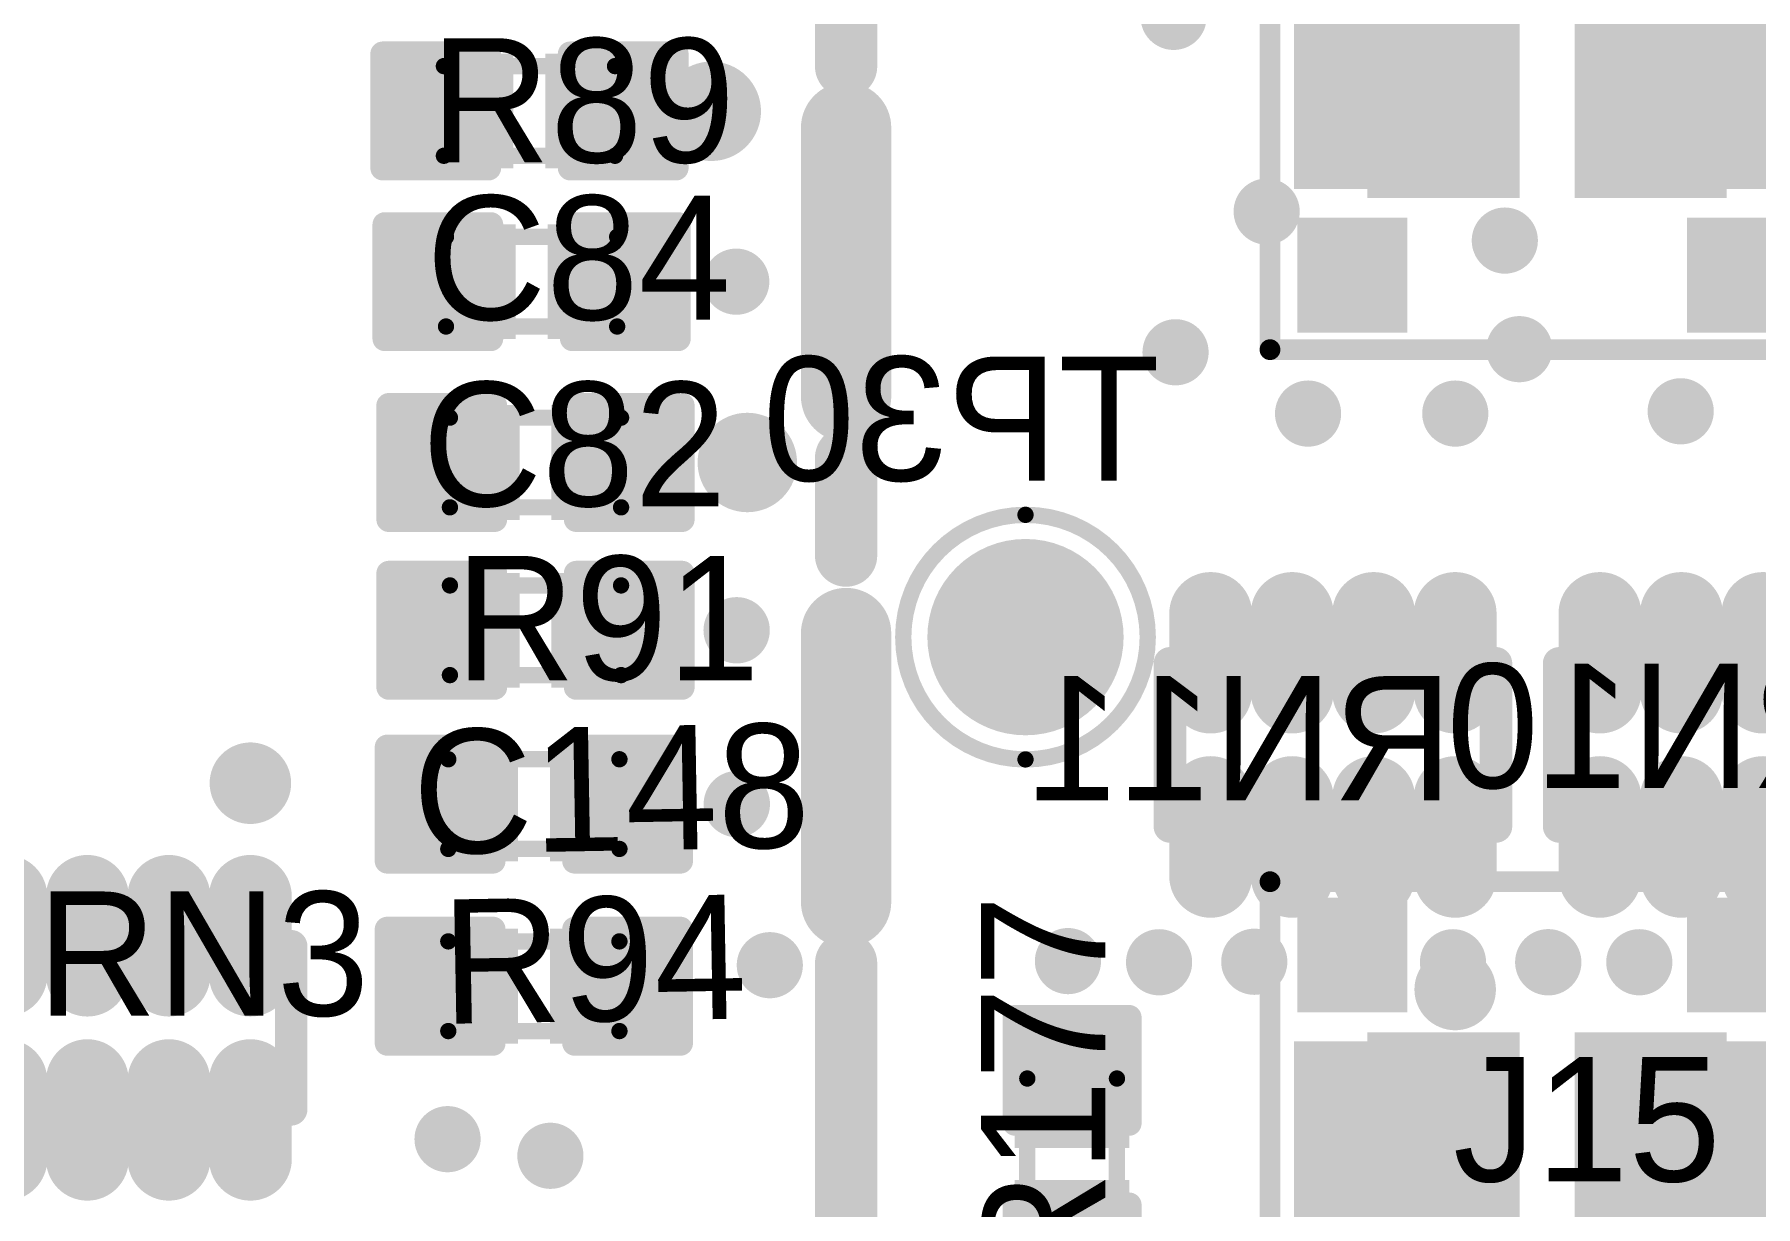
# Model space of a CAD drawing. Extents: x 722 to 1072, y 754 to 1061.
# Drawn here: x 758.58 to 769.14, y 1042.11 to 1049.3 of the extents above; entities that cross this region are included whole.
import ezdxf

# ---------------------------------------------------------------- set-up
doc = ezdxf.new("R2010")
doc.units = 0
doc.layers.get('0').update_dxf_attribs({"linetype": 'CONTINUOUS'})
for name, color, linetype in [('BOTTOMOVERLAY', 54, 'CONTINUOUS'), ('BOTTOMPASTE', 16, 'CONTINUOUS'), ('BOTTOMSOLDER', 6, 'CONTINUOUS'), ('MECHANICAL13', 56, 'CONTINUOUS'), ('MULTILAYER', 9, 'CONTINUOUS'), ('TOPOVERLAY', 2, 'CONTINUOUS'), ('TOPPASTE', 8, 'CONTINUOUS'), ('TOPSOLDER', 216, 'CONTINUOUS'), ('VIAHOLELAYER', 16, 'CONTINUOUS')]:
    doc.layers.add(name, color=color, linetype=linetype)

# ---------------------------------------------------------------- blocks, each defined once
blk = doc.blocks.new('RCA50_8_3_B_36')
at = {"layer": 'BOTTOMOVERLAY', "const_width": 0.2}
for points in [[(-0.5, 1), (0.5, 1)], [(-0.375, 1), (0.375, 1)], [(-0.5, -1), (0.5, -1)], [(-0.375, -1), (0.375, -1)]]:
    blk.add_lwpolyline(points, dxfattribs=at)
at = {"layer": 'BOTTOMOVERLAY'}
for points, const_width in [([(-0.55, 1, 1), (-0.45, 1, 1)], 0.0999), ([(-0.425, 1, 1), (-0.325, 1, 1)], 0.0999), ([(0.325, 1, 1), (0.425, 1, 1)], 0.0999), ([(0.45, 1, 1), (0.55, 1, 1)], 0.0999), ([(-1.375, -0.75, 1), (-1.625, -0.75, 1)], 0.25), ([(-1.375, -0.75, 1), (-1.625, -0.75, 1)], 0.25), ([(-1.688, -0.75, 1), (-1.563, -0.75, 1)], 0.125), ([(-1.688, -0.75, 1), (-1.563, -0.75, 1)], 0.125), ([(-1.437, -0.75, 1), (-1.312, -0.75, 1)], 0.125), ([(-1.437, -0.75, 1), (-1.312, -0.75, 1)], 0.125), ([(-0.55, -1, 1), (-0.45, -1, 1)], 0.0999), ([(-0.425, -1, 1), (-0.325, -1, 1)], 0.0999), ([(0.325, -1, 1), (0.425, -1, 1)], 0.0999), ([(0.45, -1, 1), (0.55, -1, 1)], 0.0999)]:
    blk.add_lwpolyline(points, format="xyb", close=True, dxfattribs=dict(at, const_width=const_width))
at = {"layer": 'BOTTOMPASTE', "const_width": 0.305}
for points in [[(-0.323, 0.75), (-0.806, 0.75)], [(0.806, 0.75), (0.324, 0.75)], [(-0.323, 0.25), (-0.806, 0.25)], [(0.806, 0.25), (0.324, 0.25)], [(-0.323, -0.25), (-0.806, -0.25)], [(0.806, -0.25), (0.324, -0.25)], [(-0.323, -0.75), (-0.806, -0.75)], [(0.806, -0.75), (0.324, -0.75)]]:
    blk.add_lwpolyline(points, dxfattribs=at)
at = {"layer": 'BOTTOMPASTE', "const_width": 0.152}
for points in [[(-0.882, 0.75, 1), (-0.73, 0.75, 1)], [(-0.4, 0.75, 1), (-0.247, 0.75, 1)], [(0.248, 0.75, 1), (0.4, 0.75, 1)], [(0.73, 0.75, 1), (0.883, 0.75, 1)], [(-0.882, 0.25, 1), (-0.73, 0.25, 1)], [(-0.4, 0.25, 1), (-0.247, 0.25, 1)], [(0.248, 0.25, 1), (0.4, 0.25, 1)], [(0.73, 0.25, 1), (0.883, 0.25, 1)], [(-0.882, -0.25, 1), (-0.73, -0.25, 1)], [(-0.4, -0.25, 1), (-0.247, -0.25, 1)], [(0.248, -0.25, 1), (0.4, -0.25, 1)], [(0.73, -0.25, 1), (0.883, -0.25, 1)], [(-0.882, -0.75, 1), (-0.73, -0.75, 1)], [(-0.4, -0.75, 1), (-0.247, -0.75, 1)], [(0.248, -0.75, 1), (0.4, -0.75, 1)], [(0.73, -0.75, 1), (0.883, -0.75, 1)]]:
    blk.add_lwpolyline(points, format="xyb", close=True, dxfattribs=at)
at = {"layer": 'BOTTOMSOLDER', "const_width": 0.508}
for points in [[(-0.323, 0.75), (-0.806, 0.75)], [(0.806, 0.75), (0.324, 0.75)], [(-0.323, 0.25), (-0.806, 0.25)], [(0.806, 0.25), (0.324, 0.25)], [(-0.323, -0.25), (-0.806, -0.25)], [(0.806, -0.25), (0.324, -0.25)], [(-0.323, -0.75), (-0.806, -0.75)], [(0.806, -0.75), (0.324, -0.75)]]:
    blk.add_lwpolyline(points, dxfattribs=at)
at = {"layer": 'BOTTOMSOLDER', "const_width": 0.254}
for points in [[(-0.933, 0.75, 1), (-0.679, 0.75, 1)], [(-0.45, 0.75, 1), (-0.196, 0.75, 1)], [(0.197, 0.75, 1), (0.451, 0.75, 1)], [(0.679, 0.75, 1), (0.933, 0.75, 1)], [(-0.933, 0.25, 1), (-0.679, 0.25, 1)], [(-0.45, 0.25, 1), (-0.196, 0.25, 1)], [(0.197, 0.25, 1), (0.451, 0.25, 1)], [(0.679, 0.25, 1), (0.933, 0.25, 1)], [(-0.933, -0.25, 1), (-0.679, -0.25, 1)], [(-0.45, -0.25, 1), (-0.196, -0.25, 1)], [(0.197, -0.25, 1), (0.451, -0.25, 1)], [(0.679, -0.25, 1), (0.933, -0.25, 1)], [(-0.933, -0.75, 1), (-0.679, -0.75, 1)], [(-0.45, -0.75, 1), (-0.196, -0.75, 1)], [(0.197, -0.75, 1), (0.451, -0.75, 1)], [(0.679, -0.75, 1), (0.933, -0.75, 1)]]:
    blk.add_lwpolyline(points, format="xyb", close=True, dxfattribs=at)
blk = doc.blocks.new('R_0402_47')
at = {"layer": 'MECHANICAL13', "const_width": 0.1}
for points in [[(0.525, 0.275), (-0.525, 0.275)], [(-0.525, -0.275), (-0.525, 0.275)], [(0.525, -0.275), (0.525, 0.275)], [(0.525, -0.275), (-0.525, -0.275)]]:
    blk.add_lwpolyline(points, dxfattribs=at)
at = {"layer": 'MECHANICAL13', "const_width": 0.05}
for points in [[(-0.55, 0.275, 1), (-0.5, 0.275, 1)], [(-0.55, 0.275, 1), (-0.5, 0.275, 1)], [(0.5, 0.275, 1), (0.55, 0.275, 1)], [(0.5, 0.275, 1), (0.55, 0.275, 1)], [(-0.55, -0.275, 1), (-0.5, -0.275, 1)], [(-0.55, -0.275, 1), (-0.5, -0.275, 1)], [(0.5, -0.275, 1), (0.55, -0.275, 1)], [(0.5, -0.275, 1), (0.55, -0.275, 1)]]:
    blk.add_lwpolyline(points, format="xyb", close=True, dxfattribs=at)
at = {"layer": 'TOPOVERLAY', "const_width": 0.152}
for points in [[(-0.25, 0.35), (-0.9, 0.35)], [(-0.9, -0.35), (-0.9, 0.35)], [(0.9, 0.35), (0.25, 0.35)], [(0.9, -0.35), (0.9, 0.35)], [(-0.25, -0.35), (-0.9, -0.35)], [(0.9, -0.35), (0.25, -0.35)]]:
    blk.add_lwpolyline(points, dxfattribs=at)
at = {"layer": 'TOPOVERLAY', "const_width": 0.0762}
for points in [[(-0.938, 0.35, 1), (-0.862, 0.35, 1)], [(-0.938, 0.35, 1), (-0.862, 0.35, 1)], [(-0.288, 0.35, 1), (-0.212, 0.35, 1)], [(0.212, 0.35, 1), (0.288, 0.35, 1)], [(0.862, 0.35, 1), (0.938, 0.35, 1)], [(0.862, 0.35, 1), (0.938, 0.35, 1)], [(-0.938, -0.35, 1), (-0.862, -0.35, 1)], [(-0.938, -0.35, 1), (-0.862, -0.35, 1)], [(-0.288, -0.35, 1), (-0.212, -0.35, 1)], [(0.212, -0.35, 1), (0.288, -0.35, 1)], [(0.862, -0.35, 1), (0.938, -0.35, 1)], [(0.862, -0.35, 1), (0.938, -0.35, 1)]]:
    blk.add_lwpolyline(points, format="xyb", close=True, dxfattribs=at)
at = {"layer": 'TOPPASTE'}
for points in [[(-0.2, -0.25), (-0.2, 0.25), (-0.8, -0.25), (-0.8, 0.25)], [(0.8, -0.25), (0.8, 0.25), (0.2, -0.25), (0.2, 0.25)]]:
    blk.add_solid(points, dxfattribs=at)
at = {"layer": 'TOPSOLDER'}
for points in [[(-0.098, -0.352), (-0.098, 0.352), (-0.902, -0.352), (-0.902, 0.352)], [(0.902, -0.352), (0.902, 0.352), (0.098, -0.352), (0.098, 0.352)]]:
    blk.add_solid(points, dxfattribs=at)
blk = doc.blocks.new('RCA50_8_3_B_66')
at = {"layer": 'BOTTOMOVERLAY', "const_width": 0.2}
for points in [[(-0.5, 1), (0.5, 1)], [(-0.375, 1), (0.375, 1)], [(-0.5, -1), (0.5, -1)], [(-0.375, -1), (0.375, -1)]]:
    blk.add_lwpolyline(points, dxfattribs=at)
at = {"layer": 'BOTTOMOVERLAY'}
for points, const_width in [([(-0.55, 1, 1), (-0.45, 1, 1)], 0.0999), ([(-0.425, 1, 1), (-0.325, 1, 1)], 0.0999), ([(0.325, 1, 1), (0.425, 1, 1)], 0.0999), ([(0.45, 1, 1), (0.55, 1, 1)], 0.0999), ([(-1.375, -0.75, 1), (-1.625, -0.75, 1)], 0.25), ([(-1.375, -0.75, 1), (-1.625, -0.75, 1)], 0.25), ([(-1.688, -0.75, 1), (-1.563, -0.75, 1)], 0.125), ([(-1.688, -0.75, 1), (-1.563, -0.75, 1)], 0.125), ([(-1.437, -0.75, 1), (-1.312, -0.75, 1)], 0.125), ([(-1.437, -0.75, 1), (-1.312, -0.75, 1)], 0.125), ([(-0.55, -1, 1), (-0.45, -1, 1)], 0.0999), ([(-0.425, -1, 1), (-0.325, -1, 1)], 0.0999), ([(0.325, -1, 1), (0.425, -1, 1)], 0.0999), ([(0.45, -1, 1), (0.55, -1, 1)], 0.0999)]:
    blk.add_lwpolyline(points, format="xyb", close=True, dxfattribs=dict(at, const_width=const_width))
at = {"layer": 'BOTTOMPASTE', "const_width": 0.305}
for points in [[(-0.323, 0.75), (-0.806, 0.75)], [(0.806, 0.75), (0.324, 0.75)], [(-0.323, 0.25), (-0.806, 0.25)], [(0.806, 0.25), (0.324, 0.25)], [(-0.323, -0.25), (-0.806, -0.25)], [(0.806, -0.25), (0.324, -0.25)], [(-0.323, -0.75), (-0.806, -0.75)], [(0.806, -0.75), (0.324, -0.75)]]:
    blk.add_lwpolyline(points, dxfattribs=at)
at = {"layer": 'BOTTOMPASTE', "const_width": 0.152}
for points in [[(-0.882, 0.75, 1), (-0.73, 0.75, 1)], [(-0.4, 0.75, 1), (-0.247, 0.75, 1)], [(0.248, 0.75, 1), (0.4, 0.75, 1)], [(0.73, 0.75, 1), (0.883, 0.75, 1)], [(-0.882, 0.25, 1), (-0.73, 0.25, 1)], [(-0.4, 0.25, 1), (-0.247, 0.25, 1)], [(0.248, 0.25, 1), (0.4, 0.25, 1)], [(0.73, 0.25, 1), (0.883, 0.25, 1)], [(-0.882, -0.25, 1), (-0.73, -0.25, 1)], [(-0.4, -0.25, 1), (-0.247, -0.25, 1)], [(0.248, -0.25, 1), (0.4, -0.25, 1)], [(0.73, -0.25, 1), (0.883, -0.25, 1)], [(-0.882, -0.75, 1), (-0.73, -0.75, 1)], [(-0.4, -0.75, 1), (-0.247, -0.75, 1)], [(0.248, -0.75, 1), (0.4, -0.75, 1)], [(0.73, -0.75, 1), (0.883, -0.75, 1)]]:
    blk.add_lwpolyline(points, format="xyb", close=True, dxfattribs=at)
at = {"layer": 'BOTTOMSOLDER', "const_width": 0.508}
for points in [[(-0.323, 0.75), (-0.806, 0.75)], [(0.806, 0.75), (0.324, 0.75)], [(-0.323, 0.25), (-0.806, 0.25)], [(0.806, 0.25), (0.324, 0.25)], [(-0.323, -0.25), (-0.806, -0.25)], [(0.806, -0.25), (0.324, -0.25)], [(-0.323, -0.75), (-0.806, -0.75)], [(0.806, -0.75), (0.324, -0.75)]]:
    blk.add_lwpolyline(points, dxfattribs=at)
at = {"layer": 'BOTTOMSOLDER', "const_width": 0.254}
for points in [[(-0.933, 0.75, 1), (-0.679, 0.75, 1)], [(-0.45, 0.75, 1), (-0.196, 0.75, 1)], [(0.197, 0.75, 1), (0.451, 0.75, 1)], [(0.679, 0.75, 1), (0.933, 0.75, 1)], [(-0.933, 0.25, 1), (-0.679, 0.25, 1)], [(-0.45, 0.25, 1), (-0.196, 0.25, 1)], [(0.197, 0.25, 1), (0.451, 0.25, 1)], [(0.679, 0.25, 1), (0.933, 0.25, 1)], [(-0.933, -0.25, 1), (-0.679, -0.25, 1)], [(-0.45, -0.25, 1), (-0.196, -0.25, 1)], [(0.197, -0.25, 1), (0.451, -0.25, 1)], [(0.679, -0.25, 1), (0.933, -0.25, 1)], [(-0.933, -0.75, 1), (-0.679, -0.75, 1)], [(-0.45, -0.75, 1), (-0.196, -0.75, 1)], [(0.197, -0.75, 1), (0.451, -0.75, 1)], [(0.679, -0.75, 1), (0.933, -0.75, 1)]]:
    blk.add_lwpolyline(points, format="xyb", close=True, dxfattribs=at)
blk = doc.blocks.new('C_0402_106')
at = {"layer": 'MECHANICAL13', "const_width": 0.1}
for points in [[(-0.525, 0.275), (-0.525, -0.275)], [(0.525, 0.275), (-0.525, 0.275)], [(0.525, 0.275), (0.525, -0.275)], [(0.525, -0.275), (-0.525, -0.275)]]:
    blk.add_lwpolyline(points, dxfattribs=at)
at = {"layer": 'MECHANICAL13', "const_width": 0.05}
for points in [[(-0.55, 0.275, 1), (-0.5, 0.275, 1)], [(-0.55, 0.275, 1), (-0.5, 0.275, 1)], [(0.5, 0.275, 1), (0.55, 0.275, 1)], [(0.5, 0.275, 1), (0.55, 0.275, 1)], [(-0.55, -0.275, 1), (-0.5, -0.275, 1)], [(-0.55, -0.275, 1), (-0.5, -0.275, 1)], [(0.5, -0.275, 1), (0.55, -0.275, 1)], [(0.5, -0.275, 1), (0.55, -0.275, 1)]]:
    blk.add_lwpolyline(points, format="xyb", close=True, dxfattribs=at)
at = {"layer": 'TOPOVERLAY', "const_width": 0.152}
for points in [[(-0.9, 0.35), (-0.9, -0.35)], [(-0.25, 0.35), (-0.9, 0.35)], [(0.9, 0.35), (0.25, 0.35)], [(0.9, 0.35), (0.9, -0.35)], [(-0.25, -0.35), (-0.9, -0.35)], [(0.9, -0.35), (0.25, -0.35)]]:
    blk.add_lwpolyline(points, dxfattribs=at)
at = {"layer": 'TOPOVERLAY', "const_width": 0.0762}
for points in [[(-0.938, 0.35, 1), (-0.862, 0.35, 1)], [(-0.938, 0.35, 1), (-0.862, 0.35, 1)], [(-0.288, 0.35, 1), (-0.212, 0.35, 1)], [(0.212, 0.35, 1), (0.288, 0.35, 1)], [(0.862, 0.35, 1), (0.938, 0.35, 1)], [(0.862, 0.35, 1), (0.938, 0.35, 1)], [(-0.938, -0.35, 1), (-0.862, -0.35, 1)], [(-0.938, -0.35, 1), (-0.862, -0.35, 1)], [(-0.288, -0.35, 1), (-0.212, -0.35, 1)], [(0.212, -0.35, 1), (0.288, -0.35, 1)], [(0.862, -0.35, 1), (0.938, -0.35, 1)], [(0.862, -0.35, 1), (0.938, -0.35, 1)]]:
    blk.add_lwpolyline(points, format="xyb", close=True, dxfattribs=at)
at = {"layer": 'TOPPASTE'}
for points in [[(-0.2, -0.25), (-0.2, 0.25), (-0.8, -0.25), (-0.8, 0.25)], [(0.8, -0.25), (0.8, 0.25), (0.2, -0.25), (0.2, 0.25)]]:
    blk.add_solid(points, dxfattribs=at)
at = {"layer": 'TOPSOLDER'}
for points in [[(-0.098, -0.352), (-0.098, 0.352), (-0.902, -0.352), (-0.902, 0.352)], [(0.902, -0.352), (0.902, 0.352), (0.098, -0.352), (0.098, 0.352)]]:
    blk.add_solid(points, dxfattribs=at)
blk = doc.blocks.new('C_0402_179')
at = {"layer": 'MECHANICAL13', "const_width": 0.1}
for points in [[(-0.525, 0.275), (-0.525, -0.275)], [(0.525, 0.275), (-0.525, 0.275)], [(0.525, 0.275), (0.525, -0.275)], [(0.525, -0.275), (-0.525, -0.275)]]:
    blk.add_lwpolyline(points, dxfattribs=at)
at = {"layer": 'MECHANICAL13', "const_width": 0.05}
for points in [[(-0.55, 0.275, 1), (-0.5, 0.275, 1)], [(-0.55, 0.275, 1), (-0.5, 0.275, 1)], [(0.5, 0.275, 1), (0.55, 0.275, 1)], [(0.5, 0.275, 1), (0.55, 0.275, 1)], [(-0.55, -0.275, 1), (-0.5, -0.275, 1)], [(-0.55, -0.275, 1), (-0.5, -0.275, 1)], [(0.5, -0.275, 1), (0.55, -0.275, 1)], [(0.5, -0.275, 1), (0.55, -0.275, 1)]]:
    blk.add_lwpolyline(points, format="xyb", close=True, dxfattribs=at)
at = {"layer": 'TOPOVERLAY', "const_width": 0.152}
for points in [[(-0.9, 0.35), (-0.9, -0.35)], [(-0.25, 0.35), (-0.9, 0.35)], [(0.9, 0.35), (0.25, 0.35)], [(0.9, 0.35), (0.9, -0.35)], [(-0.25, -0.35), (-0.9, -0.35)], [(0.9, -0.35), (0.25, -0.35)]]:
    blk.add_lwpolyline(points, dxfattribs=at)
at = {"layer": 'TOPOVERLAY', "const_width": 0.0762}
for points in [[(-0.938, 0.35, 1), (-0.862, 0.35, 1)], [(-0.938, 0.35, 1), (-0.862, 0.35, 1)], [(-0.288, 0.35, 1), (-0.212, 0.35, 1)], [(0.212, 0.35, 1), (0.288, 0.35, 1)], [(0.862, 0.35, 1), (0.938, 0.35, 1)], [(0.862, 0.35, 1), (0.938, 0.35, 1)], [(-0.938, -0.35, 1), (-0.862, -0.35, 1)], [(-0.938, -0.35, 1), (-0.862, -0.35, 1)], [(-0.288, -0.35, 1), (-0.212, -0.35, 1)], [(0.212, -0.35, 1), (0.288, -0.35, 1)], [(0.862, -0.35, 1), (0.938, -0.35, 1)], [(0.862, -0.35, 1), (0.938, -0.35, 1)]]:
    blk.add_lwpolyline(points, format="xyb", close=True, dxfattribs=at)
at = {"layer": 'TOPPASTE'}
for points in [[(-0.2, -0.25), (-0.2, 0.25), (-0.8, -0.25), (-0.8, 0.25)], [(0.8, -0.25), (0.8, 0.25), (0.2, -0.25), (0.2, 0.25)]]:
    blk.add_solid(points, dxfattribs=at)
at = {"layer": 'TOPSOLDER'}
for points in [[(-0.098, -0.352), (-0.098, 0.352), (-0.902, -0.352), (-0.902, 0.352)], [(0.902, -0.352), (0.902, 0.352), (0.098, -0.352), (0.098, 0.352)]]:
    blk.add_solid(points, dxfattribs=at)
blk = doc.blocks.new('C_0402_181')
at = {"layer": 'MECHANICAL13', "const_width": 0.1}
for points in [[(-0.525, -0.275), (-0.525, 0.275)], [(-0.525, 0.275), (0.525, 0.275)], [(0.525, -0.275), (0.525, 0.275)], [(-0.525, -0.275), (0.525, -0.275)]]:
    blk.add_lwpolyline(points, dxfattribs=at)
at = {"layer": 'MECHANICAL13', "const_width": 0.05}
for points in [[(-0.55, 0.275, 1), (-0.5, 0.275, 1)], [(-0.55, 0.275, 1), (-0.5, 0.275, 1)], [(0.5, 0.275, 1), (0.55, 0.275, 1)], [(0.5, 0.275, 1), (0.55, 0.275, 1)], [(-0.55, -0.275, 1), (-0.5, -0.275, 1)], [(-0.55, -0.275, 1), (-0.5, -0.275, 1)], [(0.5, -0.275, 1), (0.55, -0.275, 1)], [(0.5, -0.275, 1), (0.55, -0.275, 1)]]:
    blk.add_lwpolyline(points, format="xyb", close=True, dxfattribs=at)
at = {"layer": 'TOPOVERLAY', "const_width": 0.152}
for points in [[(-0.9, -0.35), (-0.9, 0.35)], [(-0.9, 0.35), (-0.25, 0.35)], [(0.25, 0.35), (0.9, 0.35)], [(0.9, -0.35), (0.9, 0.35)], [(-0.9, -0.35), (-0.25, -0.35)], [(0.25, -0.35), (0.9, -0.35)]]:
    blk.add_lwpolyline(points, dxfattribs=at)
at = {"layer": 'TOPOVERLAY', "const_width": 0.0762}
for points in [[(-0.938, 0.35, 1), (-0.862, 0.35, 1)], [(-0.938, 0.35, 1), (-0.862, 0.35, 1)], [(-0.288, 0.35, 1), (-0.212, 0.35, 1)], [(0.212, 0.35, 1), (0.288, 0.35, 1)], [(0.862, 0.35, 1), (0.938, 0.35, 1)], [(0.862, 0.35, 1), (0.938, 0.35, 1)], [(-0.938, -0.35, 1), (-0.862, -0.35, 1)], [(-0.938, -0.35, 1), (-0.862, -0.35, 1)], [(-0.288, -0.35, 1), (-0.212, -0.35, 1)], [(0.212, -0.35, 1), (0.288, -0.35, 1)], [(0.862, -0.35, 1), (0.938, -0.35, 1)], [(0.862, -0.35, 1), (0.938, -0.35, 1)]]:
    blk.add_lwpolyline(points, format="xyb", close=True, dxfattribs=at)
at = {"layer": 'TOPPASTE'}
for points in [[(-0.2, -0.25), (-0.2, 0.25), (-0.8, -0.25), (-0.8, 0.25)], [(0.8, -0.25), (0.8, 0.25), (0.2, -0.25), (0.2, 0.25)]]:
    blk.add_solid(points, dxfattribs=at)
at = {"layer": 'TOPSOLDER'}
for points in [[(-0.098, -0.352), (-0.098, 0.352), (-0.902, -0.352), (-0.902, 0.352)], [(0.902, -0.352), (0.902, 0.352), (0.098, -0.352), (0.098, 0.352)]]:
    blk.add_solid(points, dxfattribs=at)
blk = doc.blocks.new('R_0402_265')
at = {"layer": 'MECHANICAL13', "const_width": 0.1}
for points in [[(-0.525, -0.275), (-0.525, 0.275)], [(-0.525, 0.275), (0.525, 0.275)], [(0.525, -0.275), (0.525, 0.275)], [(-0.525, -0.275), (0.525, -0.275)]]:
    blk.add_lwpolyline(points, dxfattribs=at)
at = {"layer": 'MECHANICAL13', "const_width": 0.05}
for points in [[(-0.55, 0.275, 1), (-0.5, 0.275, 1)], [(-0.55, 0.275, 1), (-0.5, 0.275, 1)], [(0.5, 0.275, 1), (0.55, 0.275, 1)], [(0.5, 0.275, 1), (0.55, 0.275, 1)], [(-0.55, -0.275, 1), (-0.5, -0.275, 1)], [(-0.55, -0.275, 1), (-0.5, -0.275, 1)], [(0.5, -0.275, 1), (0.55, -0.275, 1)], [(0.5, -0.275, 1), (0.55, -0.275, 1)]]:
    blk.add_lwpolyline(points, format="xyb", close=True, dxfattribs=at)
at = {"layer": 'TOPOVERLAY', "const_width": 0.152}
for points in [[(-0.9, -0.35), (-0.9, 0.35)], [(-0.9, 0.35), (-0.25, 0.35)], [(0.25, 0.35), (0.9, 0.35)], [(0.9, -0.35), (0.9, 0.35)], [(-0.9, -0.35), (-0.25, -0.35)], [(0.25, -0.35), (0.9, -0.35)]]:
    blk.add_lwpolyline(points, dxfattribs=at)
at = {"layer": 'TOPOVERLAY', "const_width": 0.0762}
for points in [[(-0.938, 0.35, 1), (-0.862, 0.35, 1)], [(-0.938, 0.35, 1), (-0.862, 0.35, 1)], [(-0.288, 0.35, 1), (-0.212, 0.35, 1)], [(0.212, 0.35, 1), (0.288, 0.35, 1)], [(0.862, 0.35, 1), (0.938, 0.35, 1)], [(0.862, 0.35, 1), (0.938, 0.35, 1)], [(-0.938, -0.35, 1), (-0.862, -0.35, 1)], [(-0.938, -0.35, 1), (-0.862, -0.35, 1)], [(-0.288, -0.35, 1), (-0.212, -0.35, 1)], [(0.212, -0.35, 1), (0.288, -0.35, 1)], [(0.862, -0.35, 1), (0.938, -0.35, 1)], [(0.862, -0.35, 1), (0.938, -0.35, 1)]]:
    blk.add_lwpolyline(points, format="xyb", close=True, dxfattribs=at)
at = {"layer": 'TOPPASTE'}
for points in [[(-0.2, -0.25), (-0.2, 0.25), (-0.8, -0.25), (-0.8, 0.25)], [(0.8, -0.25), (0.8, 0.25), (0.2, -0.25), (0.2, 0.25)]]:
    blk.add_solid(points, dxfattribs=at)
at = {"layer": 'TOPSOLDER'}
for points in [[(-0.098, -0.352), (-0.098, 0.352), (-0.902, -0.352), (-0.902, 0.352)], [(0.902, -0.352), (0.902, 0.352), (0.098, -0.352), (0.098, 0.352)]]:
    blk.add_solid(points, dxfattribs=at)
blk = doc.blocks.new('R_0402_267')
at = {"layer": 'MECHANICAL13', "const_width": 0.1}
for points in [[(0.525, 0.275), (-0.525, 0.275)], [(-0.525, 0.275), (-0.525, -0.275)], [(0.525, 0.275), (0.525, -0.275)], [(0.525, -0.275), (-0.525, -0.275)]]:
    blk.add_lwpolyline(points, dxfattribs=at)
at = {"layer": 'MECHANICAL13', "const_width": 0.05}
for points in [[(-0.55, 0.275, 1), (-0.5, 0.275, 1)], [(-0.55, 0.275, 1), (-0.5, 0.275, 1)], [(0.5, 0.275, 1), (0.55, 0.275, 1)], [(0.5, 0.275, 1), (0.55, 0.275, 1)], [(-0.55, -0.275, 1), (-0.5, -0.275, 1)], [(-0.55, -0.275, 1), (-0.5, -0.275, 1)], [(0.5, -0.275, 1), (0.55, -0.275, 1)], [(0.5, -0.275, 1), (0.55, -0.275, 1)]]:
    blk.add_lwpolyline(points, format="xyb", close=True, dxfattribs=at)
at = {"layer": 'TOPOVERLAY', "const_width": 0.152}
for points in [[(-0.25, 0.35), (-0.9, 0.35)], [(-0.9, 0.35), (-0.9, -0.35)], [(0.9, 0.35), (0.25, 0.35)], [(0.9, 0.35), (0.9, -0.35)], [(-0.25, -0.35), (-0.9, -0.35)], [(0.9, -0.35), (0.25, -0.35)]]:
    blk.add_lwpolyline(points, dxfattribs=at)
at = {"layer": 'TOPOVERLAY', "const_width": 0.0762}
for points in [[(-0.938, 0.35, 1), (-0.862, 0.35, 1)], [(-0.938, 0.35, 1), (-0.862, 0.35, 1)], [(-0.288, 0.35, 1), (-0.212, 0.35, 1)], [(0.212, 0.35, 1), (0.288, 0.35, 1)], [(0.862, 0.35, 1), (0.938, 0.35, 1)], [(0.862, 0.35, 1), (0.938, 0.35, 1)], [(-0.938, -0.35, 1), (-0.862, -0.35, 1)], [(-0.938, -0.35, 1), (-0.862, -0.35, 1)], [(-0.288, -0.35, 1), (-0.212, -0.35, 1)], [(0.212, -0.35, 1), (0.288, -0.35, 1)], [(0.862, -0.35, 1), (0.938, -0.35, 1)], [(0.862, -0.35, 1), (0.938, -0.35, 1)]]:
    blk.add_lwpolyline(points, format="xyb", close=True, dxfattribs=at)
at = {"layer": 'TOPPASTE'}
for points in [[(-0.2, -0.25), (-0.2, 0.25), (-0.8, -0.25), (-0.8, 0.25)], [(0.8, -0.25), (0.8, 0.25), (0.2, -0.25), (0.2, 0.25)]]:
    blk.add_solid(points, dxfattribs=at)
at = {"layer": 'TOPSOLDER'}
for points in [[(-0.098, -0.352), (-0.098, 0.352), (-0.902, -0.352), (-0.902, 0.352)], [(0.902, -0.352), (0.902, 0.352), (0.098, -0.352), (0.098, 0.352)]]:
    blk.add_solid(points, dxfattribs=at)
blk = doc.blocks.new('R_0402_268')
at = {"layer": 'MECHANICAL13', "const_width": 0.1}
for points in [[(-0.525, 0.275), (-0.525, -0.275)], [(0.525, 0.275), (-0.525, 0.275)], [(0.525, 0.275), (0.525, -0.275)], [(0.525, -0.275), (-0.525, -0.275)]]:
    blk.add_lwpolyline(points, dxfattribs=at)
at = {"layer": 'MECHANICAL13', "const_width": 0.05}
for points in [[(-0.55, 0.275, 1), (-0.5, 0.275, 1)], [(-0.55, 0.275, 1), (-0.5, 0.275, 1)], [(0.5, 0.275, 1), (0.55, 0.275, 1)], [(0.5, 0.275, 1), (0.55, 0.275, 1)], [(-0.55, -0.275, 1), (-0.5, -0.275, 1)], [(-0.55, -0.275, 1), (-0.5, -0.275, 1)], [(0.5, -0.275, 1), (0.55, -0.275, 1)], [(0.5, -0.275, 1), (0.55, -0.275, 1)]]:
    blk.add_lwpolyline(points, format="xyb", close=True, dxfattribs=at)
at = {"layer": 'TOPOVERLAY', "const_width": 0.152}
for points in [[(-0.9, 0.35), (-0.9, -0.35)], [(-0.25, 0.35), (-0.9, 0.35)], [(0.9, 0.35), (0.25, 0.35)], [(0.9, 0.35), (0.9, -0.35)], [(-0.25, -0.35), (-0.9, -0.35)], [(0.9, -0.35), (0.25, -0.35)]]:
    blk.add_lwpolyline(points, dxfattribs=at)
at = {"layer": 'TOPOVERLAY', "const_width": 0.0762}
for points in [[(-0.938, 0.35, 1), (-0.862, 0.35, 1)], [(-0.938, 0.35, 1), (-0.862, 0.35, 1)], [(-0.288, 0.35, 1), (-0.212, 0.35, 1)], [(0.212, 0.35, 1), (0.288, 0.35, 1)], [(0.862, 0.35, 1), (0.938, 0.35, 1)], [(0.862, 0.35, 1), (0.938, 0.35, 1)], [(-0.938, -0.35, 1), (-0.862, -0.35, 1)], [(-0.938, -0.35, 1), (-0.862, -0.35, 1)], [(-0.288, -0.35, 1), (-0.212, -0.35, 1)], [(0.212, -0.35, 1), (0.288, -0.35, 1)], [(0.862, -0.35, 1), (0.938, -0.35, 1)], [(0.862, -0.35, 1), (0.938, -0.35, 1)]]:
    blk.add_lwpolyline(points, format="xyb", close=True, dxfattribs=at)
at = {"layer": 'TOPPASTE'}
for points in [[(-0.2, -0.25), (-0.2, 0.25), (-0.8, -0.25), (-0.8, 0.25)], [(0.8, -0.25), (0.8, 0.25), (0.2, -0.25), (0.2, 0.25)]]:
    blk.add_solid(points, dxfattribs=at)
at = {"layer": 'TOPSOLDER'}
for points in [[(-0.098, -0.352), (-0.098, 0.352), (-0.902, -0.352), (-0.902, 0.352)], [(0.902, -0.352), (0.902, 0.352), (0.098, -0.352), (0.098, 0.352)]]:
    blk.add_solid(points, dxfattribs=at)
blk = doc.blocks.new('RCA50_8_3_276')
at = {"layer": 'TOPOVERLAY', "const_width": 0.2}
for points in [[(0.5, 1), (-0.5, 1)], [(0.375, 1), (-0.375, 1)], [(0.5, -1), (-0.5, -1)], [(0.375, -1), (-0.375, -1)]]:
    blk.add_lwpolyline(points, dxfattribs=at)
at = {"layer": 'TOPOVERLAY'}
for points, const_width in [([(-0.55, 1, 1), (-0.45, 1, 1)], 0.0999), ([(-0.425, 1, 1), (-0.325, 1, 1)], 0.0999), ([(0.325, 1, 1), (0.425, 1, 1)], 0.0999), ([(0.45, 1, 1), (0.55, 1, 1)], 0.0999), ([(-1.375, 0.75, 1), (-1.625, 0.75, 1)], 0.25), ([(-1.375, 0.75, 1), (-1.625, 0.75, 1)], 0.25), ([(-1.688, 0.75, 1), (-1.563, 0.75, 1)], 0.125), ([(-1.688, 0.75, 1), (-1.563, 0.75, 1)], 0.125), ([(-1.437, 0.75, 1), (-1.312, 0.75, 1)], 0.125), ([(-1.437, 0.75, 1), (-1.312, 0.75, 1)], 0.125), ([(-0.55, -1, 1), (-0.45, -1, 1)], 0.0999), ([(-0.425, -1, 1), (-0.325, -1, 1)], 0.0999), ([(0.325, -1, 1), (0.425, -1, 1)], 0.0999), ([(0.45, -1, 1), (0.55, -1, 1)], 0.0999)]:
    blk.add_lwpolyline(points, format="xyb", close=True, dxfattribs=dict(at, const_width=const_width))
at = {"layer": 'TOPPASTE', "const_width": 0.305}
for points in [[(-0.323, 0.75), (-0.806, 0.75)], [(0.806, 0.75), (0.324, 0.75)], [(-0.323, 0.25), (-0.806, 0.25)], [(0.806, 0.25), (0.324, 0.25)], [(-0.323, -0.25), (-0.806, -0.25)], [(0.806, -0.25), (0.324, -0.25)], [(-0.323, -0.75), (-0.806, -0.75)], [(0.806, -0.75), (0.324, -0.75)]]:
    blk.add_lwpolyline(points, dxfattribs=at)
at = {"layer": 'TOPPASTE', "const_width": 0.152}
for points in [[(-0.882, 0.75, 1), (-0.73, 0.75, 1)], [(-0.4, 0.75, 1), (-0.247, 0.75, 1)], [(0.248, 0.75, 1), (0.4, 0.75, 1)], [(0.73, 0.75, 1), (0.883, 0.75, 1)], [(-0.882, 0.25, 1), (-0.73, 0.25, 1)], [(-0.4, 0.25, 1), (-0.247, 0.25, 1)], [(0.248, 0.25, 1), (0.4, 0.25, 1)], [(0.73, 0.25, 1), (0.883, 0.25, 1)], [(-0.882, -0.25, 1), (-0.73, -0.25, 1)], [(-0.4, -0.25, 1), (-0.247, -0.25, 1)], [(0.248, -0.25, 1), (0.4, -0.25, 1)], [(0.73, -0.25, 1), (0.883, -0.25, 1)], [(-0.882, -0.75, 1), (-0.73, -0.75, 1)], [(-0.4, -0.75, 1), (-0.247, -0.75, 1)], [(0.248, -0.75, 1), (0.4, -0.75, 1)], [(0.73, -0.75, 1), (0.883, -0.75, 1)]]:
    blk.add_lwpolyline(points, format="xyb", close=True, dxfattribs=at)
at = {"layer": 'TOPSOLDER', "const_width": 0.508}
for points in [[(-0.323, 0.75), (-0.806, 0.75)], [(0.806, 0.75), (0.324, 0.75)], [(-0.323, 0.25), (-0.806, 0.25)], [(0.806, 0.25), (0.324, 0.25)], [(-0.323, -0.25), (-0.806, -0.25)], [(0.806, -0.25), (0.324, -0.25)], [(-0.323, -0.75), (-0.806, -0.75)], [(0.806, -0.75), (0.324, -0.75)]]:
    blk.add_lwpolyline(points, dxfattribs=at)
at = {"layer": 'TOPSOLDER', "const_width": 0.254}
for points in [[(-0.933, 0.75, 1), (-0.679, 0.75, 1)], [(-0.45, 0.75, 1), (-0.196, 0.75, 1)], [(0.197, 0.75, 1), (0.451, 0.75, 1)], [(0.679, 0.75, 1), (0.933, 0.75, 1)], [(-0.933, 0.25, 1), (-0.679, 0.25, 1)], [(-0.45, 0.25, 1), (-0.196, 0.25, 1)], [(0.197, 0.25, 1), (0.451, 0.25, 1)], [(0.679, 0.25, 1), (0.933, 0.25, 1)], [(-0.933, -0.25, 1), (-0.679, -0.25, 1)], [(-0.45, -0.25, 1), (-0.196, -0.25, 1)], [(0.197, -0.25, 1), (0.451, -0.25, 1)], [(0.679, -0.25, 1), (0.933, -0.25, 1)], [(-0.933, -0.75, 1), (-0.679, -0.75, 1)], [(-0.45, -0.75, 1), (-0.196, -0.75, 1)], [(0.197, -0.75, 1), (0.451, -0.75, 1)], [(0.679, -0.75, 1), (0.933, -0.75, 1)]]:
    blk.add_lwpolyline(points, format="xyb", close=True, dxfattribs=at)
blk = doc.blocks.new('503304_4240_292')
at = {"layer": 'TOPOVERLAY', "const_width": 0.127}
for points in [[(5.207, -1.7), (5.207, 1.7)], [(5.207, -1.7), (-5.2, -1.7)]]:
    blk.add_lwpolyline(points, dxfattribs=at)
at = {"layer": 'TOPOVERLAY', "const_width": 0.0635}
blk.add_lwpolyline([(5.175, -1.7, 1), (5.239, -1.7, 1)], format="xyb", close=True, dxfattribs=at)
blk.add_lwpolyline([(5.175, -1.7, 1), (5.239, -1.7, 1)], format="xyb", close=True, dxfattribs=at)
at = {"layer": 'TOPPASTE'}
for points in [[(3.32, 1), (3.32, 1.45), (3.08, 1), (3.08, 1.45)], [(3.72, 1), (3.72, 1.45), (3.48, 1), (3.48, 1.45)], [(4.12, 1), (4.12, 1.45), (3.88, 1), (3.88, 1.45)], [(5, 0.96), (5, 1.43), (4.5, 0.96), (4.5, 1.43)], [(3.375, 0.27), (3.375, 1), (3.025, 0.27), (3.025, 1)], [(3.775, 0.27), (3.775, 1), (3.425, 0.27), (3.425, 1)], [(4.175, 0.27), (4.175, 1), (3.825, 0.27), (3.825, 1)], [(3.025, -0.27), (3.025, -1), (3.375, -0.27), (3.375, -1)], [(3.425, -0.27), (3.425, -1), (3.775, -0.27), (3.775, -1)], [(3.825, -0.27), (3.825, -1), (4.175, -0.27), (4.175, -1)], [(3.08, -1), (3.08, -1.45), (3.32, -1), (3.32, -1.45)], [(3.48, -1), (3.48, -1.45), (3.72, -1), (3.72, -1.45)], [(3.88, -1), (3.88, -1.45), (4.12, -1), (4.12, -1.45)], [(5, -1.43), (5, -0.96), (4.5, -1.43), (4.5, -0.96)]]:
    blk.add_solid(points, dxfattribs=at)
at = {"layer": 'TOPSOLDER'}
for points in [[(3.422, 0.898), (3.422, 1.552), (2.978, 0.898), (2.978, 1.552)], [(3.822, 0.898), (3.822, 1.552), (3.378, 0.898), (3.378, 1.552)], [(4.222, 0.898), (4.222, 1.552), (3.778, 0.898), (3.778, 1.552)], [(5.102, 0.858), (5.102, 1.532), (4.398, 0.858), (4.398, 1.532)], [(3.477, 0.168), (3.477, 1.102), (2.923, 0.168), (2.923, 1.102)], [(3.877, 0.168), (3.877, 1.102), (3.323, 0.168), (3.323, 1.102)], [(4.277, 0.168), (4.277, 1.102), (3.723, 0.168), (3.723, 1.102)], [(2.923, -0.168), (2.923, -1.102), (3.477, -0.168), (3.477, -1.102)], [(3.323, -0.168), (3.323, -1.102), (3.877, -0.168), (3.877, -1.102)], [(3.723, -0.168), (3.723, -1.102), (4.277, -0.168), (4.277, -1.102)], [(2.978, -0.898), (2.978, -1.552), (3.422, -0.898), (3.422, -1.552)], [(3.378, -0.898), (3.378, -1.552), (3.822, -0.898), (3.822, -1.552)], [(3.778, -0.898), (3.778, -1.552), (4.222, -0.898), (4.222, -1.552)], [(5.102, -1.532), (5.102, -0.858), (4.398, -1.532), (4.398, -0.858)]]:
    blk.add_solid(points, dxfattribs=at)
blk = doc.blocks.new('503480_0620_293')
at = {"layer": 'TOPOVERLAY'}
for points, const_width in [([(-0.4, 1.778), (-0.4, 2.032)], 0.2), ([(-1.6, -1.7), (-1.6, 1.7)], 0.127), ([(1.6, 1.7), (-1.6, 1.7)], 0.127), ([(1.6, -1.7), (1.6, 1.7)], 0.127), ([(1.6, -1.7), (-1.6, -1.7)], 0.127)]:
    blk.add_lwpolyline(points, dxfattribs=dict(at, const_width=const_width))
for points, const_width in [([(-0.45, 2.032, 1), (-0.35, 2.032, 1)], 0.1), ([(-0.45, 1.778, 1), (-0.35, 1.778, 1)], 0.1), ([(-1.632, 1.7, 1), (-1.568, 1.7, 1)], 0.0635), ([(-1.632, 1.7, 1), (-1.568, 1.7, 1)], 0.0635), ([(1.568, 1.7, 1), (1.632, 1.7, 1)], 0.0635), ([(1.568, 1.7, 1), (1.632, 1.7, 1)], 0.0635), ([(-1.632, -1.7, 1), (-1.568, -1.7, 1)], 0.0635), ([(-1.632, -1.7, 1), (-1.568, -1.7, 1)], 0.0635), ([(1.568, -1.7, 1), (1.632, -1.7, 1)], 0.0635), ([(1.568, -1.7, 1), (1.632, -1.7, 1)], 0.0635)]:
    blk.add_lwpolyline(points, format="xyb", close=True, dxfattribs=dict(at, const_width=const_width))
at = {"layer": 'TOPPASTE'}
for points in [[(-0.9, 0.96), (-0.9, 1.43), (-1.4, 0.96), (-1.4, 1.43)], [(-0.28, 1), (-0.28, 1.45), (-0.52, 1), (-0.52, 1.45)], [(0.12, 1), (0.12, 1.45), (-0.12, 1), (-0.12, 1.45)], [(0.52, 1), (0.52, 1.45), (0.28, 1), (0.28, 1.45)], [(1.4, 0.96), (1.4, 1.43), (0.9, 0.96), (0.9, 1.43)], [(-0.225, 0.27), (-0.225, 1), (-0.575, 0.27), (-0.575, 1)], [(0.175, 0.27), (0.175, 1), (-0.175, 0.27), (-0.175, 1)], [(0.575, 0.27), (0.575, 1), (0.225, 0.27), (0.225, 1)], [(-0.225, -1), (-0.225, -0.27), (-0.575, -1), (-0.575, -0.27)], [(0.175, -1), (0.175, -0.27), (-0.175, -1), (-0.175, -0.27)], [(0.575, -1), (0.575, -0.27), (0.225, -1), (0.225, -0.27)], [(-0.9, -1.43), (-0.9, -0.96), (-1.4, -1.43), (-1.4, -0.96)], [(-0.28, -1.45), (-0.28, -1), (-0.52, -1.45), (-0.52, -1)], [(0.12, -1.45), (0.12, -1), (-0.12, -1.45), (-0.12, -1)], [(0.52, -1.45), (0.52, -1), (0.28, -1.45), (0.28, -1)], [(1.4, -1.43), (1.4, -0.96), (0.9, -1.43), (0.9, -0.96)]]:
    blk.add_solid(points, dxfattribs=at)
at = {"layer": 'TOPSOLDER'}
for points in [[(-0.798, 0.858), (-0.798, 1.532), (-1.502, 0.858), (-1.502, 1.532)], [(-0.178, 0.898), (-0.178, 1.552), (-0.622, 0.898), (-0.622, 1.552)], [(0.222, 0.898), (0.222, 1.552), (-0.222, 0.898), (-0.222, 1.552)], [(0.622, 0.898), (0.622, 1.552), (0.178, 0.898), (0.178, 1.552)], [(1.502, 0.858), (1.502, 1.532), (0.798, 0.858), (0.798, 1.532)], [(-0.123, 0.168), (-0.123, 1.102), (-0.677, 0.168), (-0.677, 1.102)], [(0.277, 0.168), (0.277, 1.102), (-0.277, 0.168), (-0.277, 1.102)], [(0.677, 0.168), (0.677, 1.102), (0.123, 0.168), (0.123, 1.102)], [(-0.123, -1.102), (-0.123, -0.168), (-0.677, -1.102), (-0.677, -0.168)], [(0.277, -1.102), (0.277, -0.168), (-0.277, -1.102), (-0.277, -0.168)], [(0.677, -1.102), (0.677, -0.168), (0.123, -1.102), (0.123, -0.168)], [(-0.798, -1.532), (-0.798, -0.858), (-1.502, -1.532), (-1.502, -0.858)], [(-0.178, -1.552), (-0.178, -0.898), (-0.622, -1.552), (-0.622, -0.898)], [(0.222, -1.552), (0.222, -0.898), (-0.222, -1.552), (-0.222, -0.898)], [(0.622, -1.552), (0.622, -0.898), (0.178, -1.552), (0.178, -0.898)], [(1.502, -1.532), (1.502, -0.858), (0.798, -1.532), (0.798, -0.858)]]:
    blk.add_solid(points, dxfattribs=at)
blk = doc.blocks.new('TESTPOINT2_B_345')
at = {"layer": 'BOTTOMOVERLAY'}
for points, const_width in [([(0.75, 0, 1), (-0.75, 0, 1)], 0.1), ([(-0.775, 0, 1), (-0.725, 0, 1)], 0.05), ([(0.725, 0, 1), (0.775, 0, 1)], 0.05)]:
    blk.add_lwpolyline(points, format="xyb", close=True, dxfattribs=dict(at, const_width=const_width))
at = {"layer": 'BOTTOMPASTE', "const_width": 0.5}
blk.add_lwpolyline([(-0.25, 0, 1), (0.25, 0, 1)], format="xyb", close=True, dxfattribs=at)
at = {"layer": 'BOTTOMSOLDER', "const_width": 0.602}
blk.add_lwpolyline([(-0.301, 0, 1), (0.301, 0, 1)], format="xyb", close=True, dxfattribs=at)

msp = doc.modelspace()

# ---------------------------------------------------------------- linework, layer by layer
at = {"layer": 'MULTILAYER'}
for points, const_width in [([(765.47, 1049.403, 1), (765.673, 1049.403, 1)], 0.203), ([(762.583, 1048.824, 1), (762.888, 1048.824, 1)], 0.305), ([(766.041, 1048.209, 1), (766.244, 1048.209, 1)], 0.203), ([(767.502, 1048.031, 1), (767.705, 1048.031, 1)], 0.203), ([(762.787, 1047.779, 1), (762.99, 1047.779, 1)], 0.203), ([(765.482, 1047.346, 1), (765.685, 1047.346, 1)], 0.203), ([(767.591, 1047.365, 1), (767.794, 1047.365, 1)], 0.203), ([(766.295, 1046.97, 1), (766.498, 1046.97, 1)], 0.203), ([(767.198, 1046.97, 1), (767.401, 1046.97, 1)], 0.203), ([(768.581, 1046.984, 1), (768.784, 1046.984, 1)], 0.203), ([(762.804, 1046.67, 1), (763.109, 1046.67, 1)], 0.305), ([(762.789, 1045.641, 1), (762.993, 1045.641, 1)], 0.203), ([(762.79, 1044.575, 1), (762.994, 1044.575, 1)], 0.203), ([(762.993, 1043.587, 1), (763.196, 1043.587, 1)], 0.203), ([(764.822, 1043.612, 1), (765.025, 1043.612, 1)], 0.203), ([(765.381, 1043.605, 1), (765.584, 1043.605, 1)], 0.203), ([(765.965, 1043.608, 1), (766.168, 1043.608, 1)], 0.203), ([(767.184, 1043.605, 1), (767.387, 1043.605, 1)], 0.203), ([(767.768, 1043.605, 1), (767.972, 1043.605, 1)], 0.203), ([(768.327, 1043.605, 1), (768.53, 1043.605, 1)], 0.203), ([(761.016, 1042.52, 1), (761.219, 1042.52, 1)], 0.203), ([(761.647, 1042.418, 1), (761.85, 1042.418, 1)], 0.203)]:
    msp.add_lwpolyline(points, format="xyb", close=True, dxfattribs=dict(at, const_width=const_width))
at = {"layer": 'TOPOVERLAY', "const_width": 0.381}
for points in [[(763.563, 1049.099), (763.563, 1049.599)], [(763.563, 1046.099), (763.563, 1046.699)], [(763.563, 1040.049), (763.563, 1043.599)]]:
    msp.add_lwpolyline(points, dxfattribs=at)
at = {"layer": 'TOPOVERLAY', "const_width": 0.191}
for points in [[(763.467, 1049.099, 1), (763.658, 1049.099, 1)], [(763.467, 1046.699, 1), (763.658, 1046.699, 1)], [(763.467, 1046.099, 1), (763.658, 1046.099, 1)], [(763.467, 1043.599, 1), (763.658, 1043.599, 1)]]:
    msp.add_lwpolyline(points, format="xyb", close=True, dxfattribs=at)
at = {"layer": 'TOPPASTE', "const_width": 0.35}
for points in [[(763.563, 1047.074), (763.563, 1048.724)], [(763.563, 1043.974), (763.563, 1045.624)]]:
    msp.add_lwpolyline(points, dxfattribs=at)
at = {"layer": 'TOPPASTE', "const_width": 0.175}
for points in [[(763.475, 1048.724, 1), (763.65, 1048.724, 1)], [(763.475, 1047.074, 1), (763.65, 1047.074, 1)], [(763.475, 1045.624, 1), (763.65, 1045.624, 1)], [(763.475, 1043.974, 1), (763.65, 1043.974, 1)]]:
    msp.add_lwpolyline(points, format="xyb", close=True, dxfattribs=at)
at = {"layer": 'TOPSOLDER', "const_width": 0.553}
for points in [[(763.563, 1047.074), (763.563, 1048.724)], [(763.563, 1043.974), (763.563, 1045.624)]]:
    msp.add_lwpolyline(points, dxfattribs=at)
at = {"layer": 'TOPSOLDER', "const_width": 0.277}
for points in [[(763.424, 1048.724, 1), (763.701, 1048.724, 1)], [(763.424, 1047.074, 1), (763.701, 1047.074, 1)], [(763.424, 1045.624, 1), (763.701, 1045.624, 1)], [(763.424, 1043.974, 1), (763.701, 1043.974, 1)]]:
    msp.add_lwpolyline(points, format="xyb", close=True, dxfattribs=at)
at = {"layer": 'VIAHOLELAYER'}
for points, const_width in [([(762.653, 1048.824, 1), (762.818, 1048.824, 1)], 0.165), ([(766.092, 1048.209, 1), (766.193, 1048.209, 1)], 0.102), ([(767.553, 1048.031, 1), (767.654, 1048.031, 1)], 0.102), ([(762.838, 1047.779, 1), (762.94, 1047.779, 1)], 0.102), ([(765.533, 1047.346, 1), (765.634, 1047.346, 1)], 0.102), ([(767.641, 1047.365, 1), (767.743, 1047.365, 1)], 0.102), ([(766.346, 1046.97, 1), (766.447, 1046.97, 1)], 0.102), ([(767.248, 1046.97, 1), (767.35, 1046.97, 1)], 0.102), ([(768.632, 1046.984, 1), (768.734, 1046.984, 1)], 0.102), ([(762.874, 1046.67, 1), (763.039, 1046.67, 1)], 0.165), ([(762.84, 1045.641, 1), (762.942, 1045.641, 1)], 0.102), ([(762.841, 1044.575, 1), (762.943, 1044.575, 1)], 0.102), ([(763.044, 1043.587, 1), (763.145, 1043.587, 1)], 0.102), ([(764.872, 1043.612, 1), (764.974, 1043.612, 1)], 0.102), ([(765.432, 1043.605, 1), (765.533, 1043.605, 1)], 0.102), ([(766.016, 1043.608, 1), (766.117, 1043.608, 1)], 0.102), ([(767.235, 1043.605, 1), (767.337, 1043.605, 1)], 0.102), ([(767.819, 1043.605, 1), (767.921, 1043.605, 1)], 0.102), ([(768.378, 1043.605, 1), (768.48, 1043.605, 1)], 0.102), ([(761.067, 1042.52, 1), (761.168, 1042.52, 1)], 0.102), ([(761.697, 1042.418, 1), (761.799, 1042.418, 1)], 0.102)]:
    msp.add_lwpolyline(points, format="xyb", close=True, dxfattribs=dict(at, const_width=const_width))

# ---------------------------------------------------------------- block references
for name, p, rotation in [('503304_4240_292', (767.863, 1052.569), 270), ('C_0402_179', (761.657, 1046.67), 180), ('TESTPOINT2_B_345', (764.663, 1045.599), 270), ('R_0402_267', (761.657, 1045.641), 180), ('RCA50_8_3_B_66', (766.549, 1044.938), 90), ('RCA50_8_3_B_36', (768.937, 1044.938), 90), ('C_0402_106', (761.647, 1044.575), 180), ('RCA50_8_3_276', (759.158, 1043.203), 270), ('503480_0620_293', (767.863, 1042.499), 270), ('R_0402_268', (761.647, 1043.458), 180), ('R_0402_47', (764.949, 1042.367), 270)]:
    msp.add_blockref(name, p, dxfattribs=dict(rotation=rotation))
for name, p in [('R_0402_265', (761.62, 1048.826)), ('C_0402_181', (761.633, 1047.779))]:
    msp.add_blockref(name, p)

# ---------------------------------------------------------------- texts
at = {"layer": 'BOTTOMOVERLAY', "text_generation_flag": 2}
for s, p in [('TP30', (765.486, 1046.558)), ('RN10', (769.851, 1044.674)), ('RN11', (767.286, 1044.598))]:
    msp.add_text(s, height=0.762, dxfattribs=at).set_placement(p)
at = {"layer": 'TOPOVERLAY'}
for s, p in [('R89', (761.012, 1048.51)), ('C84', (760.987, 1047.545)), ('C82', (760.961, 1046.402)), ('R91', (761.164, 1045.335)), ('RN3', (758.599, 1043.277)), ('J15', (767.286, 1042.261))]:
    msp.add_text(s, height=0.762, dxfattribs=at).set_placement(p)
for s, rotation, p in [('C148', 1, (760.91, 1044.268)), ('R94', 1, (761.088, 1043.227)), ('R177', 90, (765.152, 1041.582))]:
    msp.add_text(s, height=0.762, rotation=rotation, dxfattribs=at).set_placement(p)

doc.saveas('drawing.dxf')
